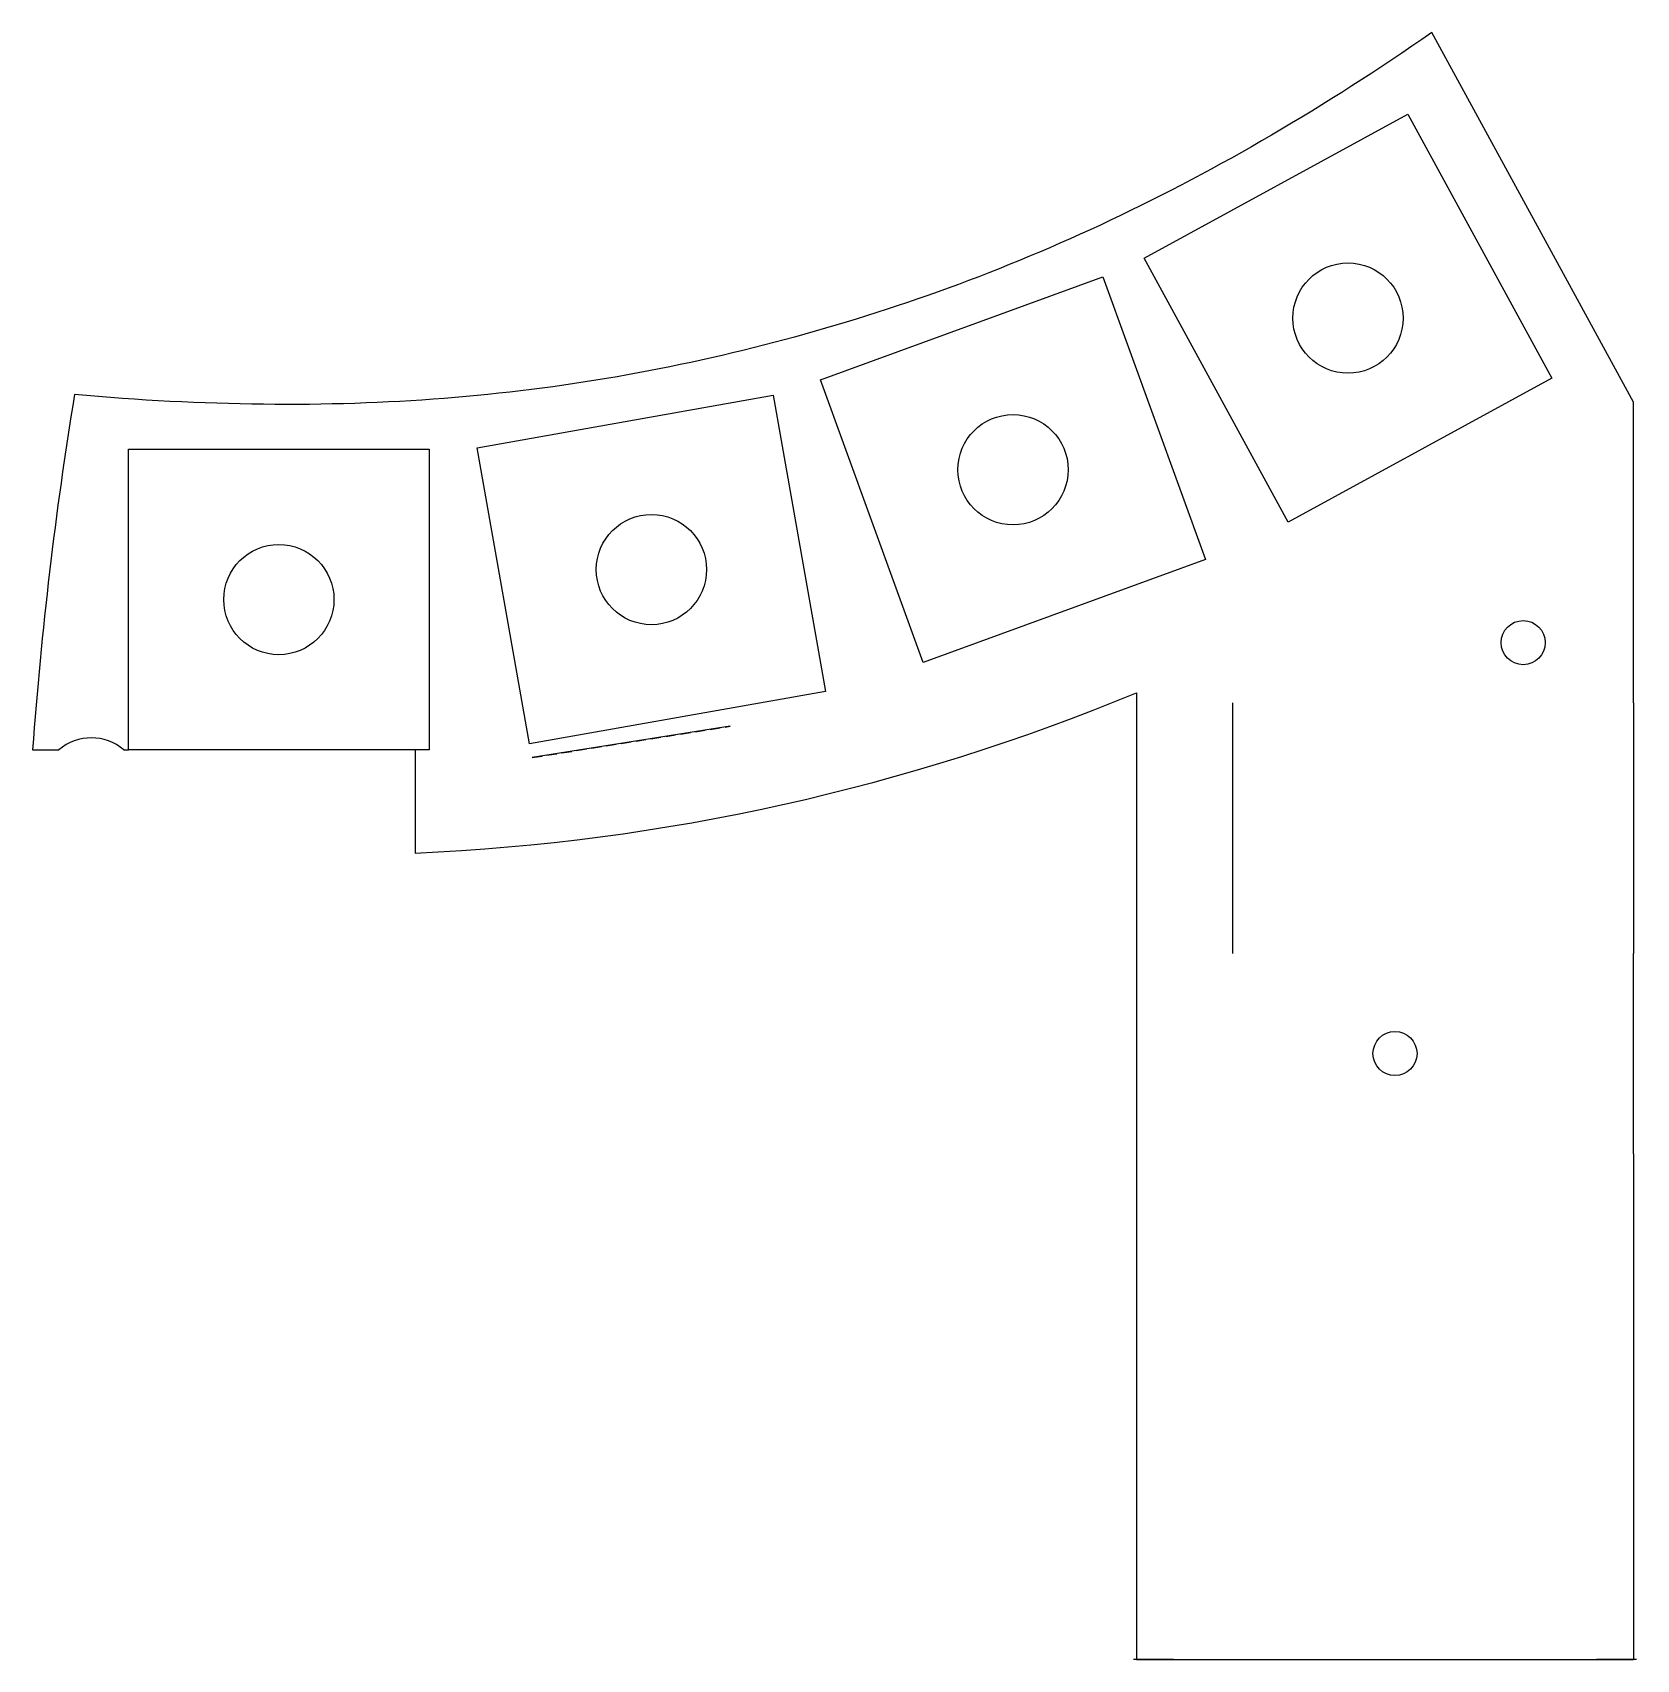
# Model space of a CAD drawing. Header units: millimetres. Extents: x -51 to 29.1, y -24.2 to 56.9.
import ezdxf

# ---------------------------------------------------------------- set-up
doc = ezdxf.new("R2010")
doc.units = ezdxf.units.MM
doc.linetypes.add('DASHED', pattern=[0.75, 0.5, -0.25])
doc.layers.get('0').update_dxf_attribs({"linetype": 'CONTINUOUS'})

msp = doc.modelspace()

# ---------------------------------------------------------------- linework, layer by layer
for p, q in [((28.927, 38.499), (18.868, 56.933)), ((28.927, 23.499), (28.927, 38.499)), ((-46.17, 21.148), (-46.17, 36.148)), ((-46.17, 36.148), (-31.17, 36.148)), ((-31.17, 36.148), (-31.17, 21.148)), ((4.127, 23.999), (4.127, 0.999)), ((8.927, 10.999), (8.927, 23.499)), ((28.927, 23.499), (28.927, 10.999)), ((-16.155, 22.327), (-26.032, 20.763)), ((-50.962, 21.148), (-49.65, 21.148)), ((-46.402, 21.148), (-46.17, 21.148)), ((-31.873, 21.148), (-46.17, 21.148)), ((-31.17, 21.148), (-31.873, 21.148)), ((-31.873, 21.148), (-31.873, 15.999)), ((28.927, 0.999), (28.927, 10.999)), ((4.127, 0.999), (4.127, -24.225)), ((28.927, 0.999), (28.927, -24.225)), ((5.977, -24.225), (3.977, -24.225)), ((4.127, -24.225), (28.927, -24.225)), ((29.077, -24.225), (27.077, -24.225))]:
    msp.add_line(p, q)
at = {"linetype": 'DASHED'}
msp.add_line((-26.032, 20.763), (-16.155, 22.327), dxfattribs=at)
msp.add_lwpolyline([(18.868, 56.933), (18.369, 56.589), (17.87, 56.247), (17.371, 55.909), (16.871, 55.574), (16.372, 55.243), (15.872, 54.914), (15.373, 54.59), (14.873, 54.268), (14.373, 53.95), (13.872, 53.635), (13.372, 53.324), (12.872, 53.015), (12.371, 52.711), (11.87, 52.409), (11.369, 52.111), (10.868, 51.816), (10.367, 51.525), (9.865, 51.237), (9.364, 50.953), (8.862, 50.672), (8.36, 50.394), (7.858, 50.12), (7.356, 49.849), (6.854, 49.582), (6.351, 49.318), (5.848, 49.057), (5.345, 48.8), (4.842, 48.547), (4.339, 48.297), (3.835, 48.05), (3.332, 47.807), (2.828, 47.567), (2.324, 47.33), (1.819, 47.097), (1.315, 46.868), (0.81, 46.641), (0.305, 46.418), (-0.2, 46.199), (-0.705, 45.983), (-1.211, 45.77), (-1.717, 45.56), (-2.223, 45.354), (-2.73, 45.151), (-3.236, 44.951), (-3.743, 44.755), (-4.251, 44.561), (-4.758, 44.371), (-5.266, 44.184), (-5.775, 44), (-6.283, 43.819), (-6.792, 43.642), (-7.302, 43.467), (-7.811, 43.296), (-8.321, 43.127), (-8.832, 42.961), (-9.343, 42.799), (-9.854, 42.639), (-10.366, 42.483), (-10.879, 42.329), (-11.392, 42.178), (-11.905, 42.03), (-12.419, 41.885), (-12.933, 41.743), (-13.449, 41.604), (-13.964, 41.467), (-14.481, 41.334), (-14.998, 41.203), (-15.516, 41.075), (-16.034, 40.95), (-16.553, 40.828), (-17.073, 40.709), (-17.594, 40.592), (-18.116, 40.479), (-18.639, 40.368), (-19.162, 40.26), (-19.687, 40.155), (-20.212, 40.053), (-20.739, 39.954), (-21.266, 39.858), (-21.795, 39.765), (-22.325, 39.674), (-22.855, 39.587), (-23.387, 39.502), (-23.921, 39.421), (-24.455, 39.343), (-24.991, 39.267), (-25.528, 39.195), (-26.067, 39.125), (-26.606, 39.059), (-27.147, 38.996), (-27.69, 38.936), (-28.234, 38.879), (-28.779, 38.825), (-29.326, 38.774), (-29.875, 38.726), (-30.425, 38.681), (-30.976, 38.639), (-31.529, 38.601), (-32.084, 38.565), (-32.64, 38.533), (-33.198, 38.504), (-33.757, 38.478), (-34.318, 38.455), (-34.88, 38.435), (-35.444, 38.418), (-36.01, 38.405), (-36.578, 38.394), (-37.147, 38.386), (-37.717, 38.382), (-38.29, 38.381), (-38.863, 38.382), (-39.439, 38.387), (-40.016, 38.395), (-40.595, 38.406), (-41.175, 38.42), (-41.758, 38.437), (-42.341, 38.456), (-42.927, 38.479), (-43.513, 38.505), (-44.102, 38.534), (-44.692, 38.566), (-45.284, 38.601), (-45.877, 38.639), (-46.472, 38.68), (-47.069, 38.724), (-47.667, 38.771), (-48.267, 38.821), (-48.869, 38.873)])
for points in [[(24.857, 39.696), (11.69, 32.511), (4.504, 45.678), (17.671, 52.863)], [(2.449, 44.739), (7.579, 30.643), (-6.516, 25.513), (-11.647, 39.609)], [(-14, 38.839), (-11.384, 24.068), (-26.154, 21.452), (-28.77, 36.222)]]:
    msp.add_lwpolyline(points, close=True)
for centre, radius in [((14.681, 42.687), 2.75), ((-2.034, 35.126), 2.75), ((-20.077, 30.145), 2.75), ((-38.67, 28.648), 2.75), ((23.427, 26.499), 1.1), ((17.027, 5.999), 1.1)]:
    msp.add_circle(centre, radius)
for centre, radius, start, end in [((149.836, 6.425), 201.336, 170.72558, 175.80648), ((-36.544, 122.019), 106.123, 272.52273, 292.53488), ((-48.026, 19.248), 2.5, 49.48645, 130.51355)]:
    msp.add_arc(centre, radius, start, end)

doc.saveas('drawing.dxf')
